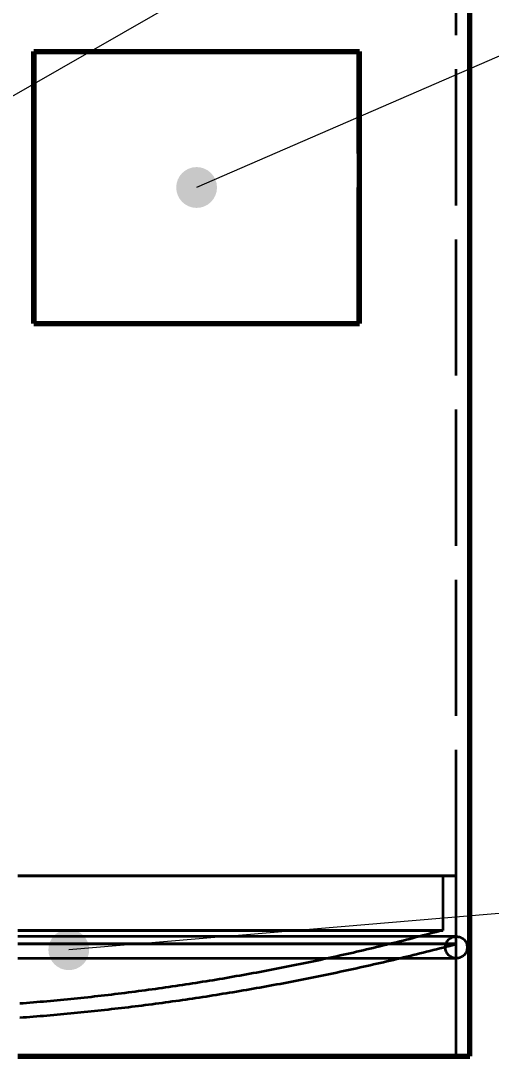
# Model space of a CAD drawing. Header units: millimetres. Extents: x 0 to 2208, y 0 to 420.
# Drawn here: x 111.18 to 125.02, y 120.98 to 151.41 of the extents above; entities that cross this region are included whole.
import ezdxf

# ---------------------------------------------------------------- set-up
doc = ezdxf.new("R2010")
doc.units = ezdxf.units.MM
doc.linetypes.add('IRAM-E-TRAZOS', pattern=[5, 4, -1])
for name, color, linetype, lineweight in [('01-VISIBLE', 7, 'CONTINUOUS', 70), ('02-OCULTA', 4, 'IRAM-E-TRAZOS', 35), ('04-COTA', 3, 'CONTINUOUS', 18), ('08-FINA', 5, 'CONTINUOUS', 18)]:
    doc.layers.add(name, color=color, linetype=linetype, lineweight=lineweight)
doc.styles.add('ISO3098', font='isocpeur.ttf')
doc.dimstyles.new('FLAMA-IRAM', dxfattribs={"dimtxt": 3.5, "dimasz": 3.5, "dimexe": 2, "dimexo": 1.5, "dimgap": 1, "dimtad": 1, "dimdec": 1, "dimtxsty": 'ISO3098', "dimblk": 'IRAM_FLECHA', "dimblk1": 'IRAM_FLECHA', "dimblk2": 'IRAM_FLECHA', "dimcen": 2.5, "dimclrd": 256, "dimclre": 256, "dimclrt": 256, "dimazin": 3, "dimtfac": 1, "dimtmove": 0, "dimatfit": 3, "dimlwd": 18, "dimlwe": 18})

# ---------------------------------------------------------------- blocks, each defined once
blk = doc.blocks.new('IRAM_FLECHA')
blk.add_solid([(0, 0), (-1, 0.125), (-1, -0.125)])

msp = doc.modelspace()

# ---------------------------------------------------------------- hatches: boundary and pattern name
at = {"layer": '08-FINA'}
h = msp.add_hatch(color=7, dxfattribs=at)
h.dxf.hatch_style = 1
edge = h.paths.add_edge_path()
edge.add_arc((116.35, 146.505), 0.6, 0, 360)
h = msp.add_hatch(color=7, dxfattribs=at)
h.dxf.hatch_style = 1
edge = h.paths.add_edge_path()
edge.add_arc((112.591, 124.109), 0.6, 0, 360)

# ---------------------------------------------------------------- linework, layer by layer
at = {"layer": '01-VISIBLE'}
for p, q in [((124.388, 120.979), (124.388, 151.705)), ((111.559, 150.505), (111.576, 150.505)), ((111.559, 142.505), (111.559, 150.505)), ((111.576, 142.505), (111.576, 150.505)), ((121.142, 142.505), (121.142, 150.505)), ((111.559, 142.505), (111.576, 142.505))]:
    msp.add_line(p, q, dxfattribs=at)
for points in [[(111.576, 150.505), (111.677, 150.505), (111.778, 150.505), (111.878, 150.505), (111.979, 150.505), (112.08, 150.505), (112.18, 150.505), (112.281, 150.505), (112.382, 150.505), (112.482, 150.505), (112.583, 150.505), (112.684, 150.505), (112.785, 150.505), (112.885, 150.505), (112.986, 150.505), (113.087, 150.505), (113.187, 150.505), (113.288, 150.505), (113.389, 150.505), (113.489, 150.505), (113.59, 150.505), (113.691, 150.505), (113.791, 150.505), (113.892, 150.505), (113.993, 150.505), (114.093, 150.505), (114.194, 150.505), (114.295, 150.505), (114.396, 150.505), (114.496, 150.505), (114.597, 150.505), (114.698, 150.505), (114.798, 150.505), (114.899, 150.505), (115, 150.505), (115.1, 150.505), (115.201, 150.505), (115.302, 150.505), (115.402, 150.505), (115.503, 150.505), (115.604, 150.505), (115.704, 150.505), (115.805, 150.505), (115.906, 150.505), (116.007, 150.505), (116.107, 150.505), (116.208, 150.505), (116.309, 150.505), (116.409, 150.505), (116.51, 150.505), (116.611, 150.505), (116.711, 150.505), (116.812, 150.505), (116.913, 150.505), (117.013, 150.505), (117.114, 150.505), (117.215, 150.505), (117.316, 150.505), (117.416, 150.505), (117.517, 150.505), (117.618, 150.505), (117.718, 150.505), (117.819, 150.505), (117.92, 150.505), (118.02, 150.505), (118.121, 150.505), (118.222, 150.505), (118.322, 150.505), (118.423, 150.505), (118.524, 150.505), (118.624, 150.505), (118.725, 150.505), (118.826, 150.505), (118.927, 150.505), (119.027, 150.505), (119.128, 150.505), (119.229, 150.505), (119.329, 150.505), (119.43, 150.505), (119.531, 150.505), (119.631, 150.505), (119.732, 150.505), (119.833, 150.505), (119.933, 150.505), (120.034, 150.505), (120.135, 150.505), (120.235, 150.505), (120.336, 150.505), (120.437, 150.505), (120.538, 150.505), (120.638, 150.505), (120.739, 150.505), (120.84, 150.505), (120.94, 150.505), (121.041, 150.505), (121.142, 150.505)], [(111.576, 142.505), (111.677, 142.505), (111.778, 142.505), (111.878, 142.505), (111.979, 142.505), (112.08, 142.505), (112.18, 142.505), (112.281, 142.505), (112.382, 142.505), (112.482, 142.505), (112.583, 142.505), (112.684, 142.505), (112.785, 142.505), (112.885, 142.505), (112.986, 142.505), (113.087, 142.505), (113.187, 142.505), (113.288, 142.505), (113.389, 142.505), (113.489, 142.505), (113.59, 142.505), (113.691, 142.505), (113.791, 142.505), (113.892, 142.505), (113.993, 142.505), (114.093, 142.505), (114.194, 142.505), (114.295, 142.505), (114.396, 142.505), (114.496, 142.505), (114.597, 142.505), (114.698, 142.505), (114.798, 142.505), (114.899, 142.505), (115, 142.505), (115.1, 142.505), (115.201, 142.505), (115.302, 142.505), (115.402, 142.505), (115.503, 142.505), (115.604, 142.505), (115.704, 142.505), (115.805, 142.505), (115.906, 142.505), (116.007, 142.505), (116.107, 142.505), (116.208, 142.505), (116.309, 142.505), (116.409, 142.505), (116.51, 142.505), (116.611, 142.505), (116.711, 142.505), (116.812, 142.505), (116.913, 142.505), (117.013, 142.505), (117.114, 142.505), (117.215, 142.505), (117.316, 142.505), (117.416, 142.505), (117.517, 142.505), (117.618, 142.505), (117.718, 142.505), (117.819, 142.505), (117.92, 142.505), (118.02, 142.505), (118.121, 142.505), (118.222, 142.505), (118.322, 142.505), (118.423, 142.505), (118.524, 142.505), (118.624, 142.505), (118.725, 142.505), (118.826, 142.505), (118.927, 142.505), (119.027, 142.505), (119.128, 142.505), (119.229, 142.505), (119.329, 142.505), (119.43, 142.505), (119.531, 142.505), (119.631, 142.505), (119.732, 142.505), (119.833, 142.505), (119.933, 142.505), (120.034, 142.505), (120.135, 142.505), (120.235, 142.505), (120.336, 142.505), (120.437, 142.505), (120.538, 142.505), (120.638, 142.505), (120.739, 142.505), (120.84, 142.505), (120.94, 142.505), (121.041, 142.505), (121.142, 142.505)], [(111.088, 120.979), (111.188, 120.979), (111.288, 120.979), (111.388, 120.979), (111.488, 120.979), (111.588, 120.979), (111.688, 120.979), (111.788, 120.979), (111.888, 120.979), (111.988, 120.979), (112.088, 120.979), (112.188, 120.979), (112.288, 120.979), (112.388, 120.979), (112.488, 120.979), (112.588, 120.979), (112.688, 120.979), (112.788, 120.979), (112.888, 120.979), (112.988, 120.979), (113.088, 120.979), (113.188, 120.979), (113.288, 120.979), (113.388, 120.979), (113.488, 120.979), (113.588, 120.979), (113.688, 120.979), (113.788, 120.979), (113.888, 120.979), (113.988, 120.979), (114.088, 120.979), (114.188, 120.979), (114.288, 120.979), (114.388, 120.979), (114.488, 120.979), (114.588, 120.979), (114.688, 120.979), (114.788, 120.979), (114.888, 120.979), (114.988, 120.979), (115.088, 120.979), (115.188, 120.979), (115.288, 120.979), (115.388, 120.979), (115.488, 120.979), (115.588, 120.979), (115.688, 120.979), (115.788, 120.979), (115.888, 120.979), (115.988, 120.979), (116.088, 120.979), (116.188, 120.979), (116.288, 120.979), (116.388, 120.979), (116.488, 120.979), (116.588, 120.979), (116.688, 120.979), (116.788, 120.979), (116.888, 120.979), (116.988, 120.979), (117.088, 120.979), (117.188, 120.979), (117.288, 120.979), (117.388, 120.979), (117.488, 120.979), (117.588, 120.979), (117.688, 120.979), (117.788, 120.979), (117.888, 120.979), (117.988, 120.979), (118.088, 120.979), (118.188, 120.979), (118.288, 120.979), (118.388, 120.979), (118.488, 120.979), (118.588, 120.979), (118.688, 120.979), (118.788, 120.979), (118.888, 120.979), (118.988, 120.979), (119.088, 120.979), (119.188, 120.979), (119.288, 120.979), (119.388, 120.979), (119.488, 120.979), (119.588, 120.979), (119.688, 120.979), (119.788, 120.979), (119.888, 120.979), (119.988, 120.979), (120.088, 120.979), (120.188, 120.979), (120.288, 120.979), (120.388, 120.979), (120.488, 120.979), (120.588, 120.979), (120.688, 120.979), (120.788, 120.979), (120.888, 120.979), (120.988, 120.979), (121.088, 120.979), (121.188, 120.979), (121.288, 120.979), (121.388, 120.979), (121.488, 120.979), (121.588, 120.979), (121.688, 120.979), (121.788, 120.979), (121.888, 120.979), (121.988, 120.979), (122.088, 120.979), (122.188, 120.979), (122.288, 120.979), (122.388, 120.979), (122.488, 120.979), (122.588, 120.979), (122.688, 120.979), (122.788, 120.979), (122.888, 120.979), (122.988, 120.979), (123.088, 120.979), (123.188, 120.979), (123.288, 120.979), (123.388, 120.979), (123.488, 120.979), (123.588, 120.979), (123.688, 120.979), (123.788, 120.979), (123.888, 120.979), (123.988, 120.979), (124.088, 120.979), (124.188, 120.979), (124.288, 120.979), (124.388, 120.979)]]:
    msp.add_lwpolyline(points, dxfattribs=at)
at = {"layer": '02-OCULTA'}
for p, q in [((123.988, 120.979), (123.988, 217.391)), ((121.093, 150.505), (121.142, 150.505)), ((121.093, 142.505), (121.093, 150.505)), ((121.093, 142.505), (121.142, 142.505)), ((123.588, 126.279), (123.588, 124.679)), ((123.988, 124.279), (123.988, 126.279))]:
    msp.add_line(p, q, dxfattribs=at)
for points in [[(111.559, 150.505), (111.659, 150.505), (111.759, 150.505), (111.86, 150.505), (111.96, 150.505), (112.06, 150.505), (112.161, 150.505), (112.261, 150.505), (112.362, 150.505), (112.462, 150.505), (112.562, 150.505), (112.663, 150.505), (112.763, 150.505), (112.863, 150.505), (112.964, 150.505), (113.064, 150.505), (113.164, 150.505), (113.265, 150.505), (113.365, 150.505), (113.465, 150.505), (113.566, 150.505), (113.666, 150.505), (113.767, 150.505), (113.867, 150.505), (113.967, 150.505), (114.068, 150.505), (114.168, 150.505), (114.268, 150.505), (114.369, 150.505), (114.469, 150.505), (114.569, 150.505), (114.67, 150.505), (114.77, 150.505), (114.87, 150.505), (114.971, 150.505), (115.071, 150.505), (115.172, 150.505), (115.272, 150.505), (115.372, 150.505), (115.473, 150.505), (115.573, 150.505), (115.673, 150.505), (115.774, 150.505), (115.874, 150.505), (115.974, 150.505), (116.075, 150.505), (116.175, 150.505), (116.275, 150.505), (116.376, 150.505), (116.476, 150.505), (116.577, 150.505), (116.677, 150.505), (116.777, 150.505), (116.878, 150.505), (116.978, 150.505), (117.078, 150.505), (117.179, 150.505), (117.279, 150.505), (117.379, 150.505), (117.48, 150.505), (117.58, 150.505), (117.68, 150.505), (117.781, 150.505), (117.881, 150.505), (117.981, 150.505), (118.082, 150.505), (118.182, 150.505), (118.283, 150.505), (118.383, 150.505), (118.483, 150.505), (118.584, 150.505), (118.684, 150.505), (118.784, 150.505), (118.885, 150.505), (118.985, 150.505), (119.085, 150.505), (119.186, 150.505), (119.286, 150.505), (119.386, 150.505), (119.487, 150.505), (119.587, 150.505), (119.688, 150.505), (119.788, 150.505), (119.888, 150.505), (119.989, 150.505), (120.089, 150.505), (120.189, 150.505), (120.29, 150.505), (120.39, 150.505), (120.49, 150.505), (120.591, 150.505), (120.691, 150.505), (120.791, 150.505), (120.892, 150.505), (120.992, 150.505), (121.093, 150.505)], [(111.559, 142.505), (111.659, 142.505), (111.759, 142.505), (111.86, 142.505), (111.96, 142.505), (112.06, 142.505), (112.161, 142.505), (112.261, 142.505), (112.362, 142.505), (112.462, 142.505), (112.562, 142.505), (112.663, 142.505), (112.763, 142.505), (112.863, 142.505), (112.964, 142.505), (113.064, 142.505), (113.164, 142.505), (113.265, 142.505), (113.365, 142.505), (113.465, 142.505), (113.566, 142.505), (113.666, 142.505), (113.767, 142.505), (113.867, 142.505), (113.967, 142.505), (114.068, 142.505), (114.168, 142.505), (114.268, 142.505), (114.369, 142.505), (114.469, 142.505), (114.569, 142.505), (114.67, 142.505), (114.77, 142.505), (114.87, 142.505), (114.971, 142.505), (115.071, 142.505), (115.172, 142.505), (115.272, 142.505), (115.372, 142.505), (115.473, 142.505), (115.573, 142.505), (115.673, 142.505), (115.774, 142.505), (115.874, 142.505), (115.974, 142.505), (116.075, 142.505), (116.175, 142.505), (116.275, 142.505), (116.376, 142.505), (116.476, 142.505), (116.577, 142.505), (116.677, 142.505), (116.777, 142.505), (116.878, 142.505), (116.978, 142.505), (117.078, 142.505), (117.179, 142.505), (117.279, 142.505), (117.379, 142.505), (117.48, 142.505), (117.58, 142.505), (117.68, 142.505), (117.781, 142.505), (117.881, 142.505), (117.981, 142.505), (118.082, 142.505), (118.182, 142.505), (118.283, 142.505), (118.383, 142.505), (118.483, 142.505), (118.584, 142.505), (118.684, 142.505), (118.784, 142.505), (118.885, 142.505), (118.985, 142.505), (119.085, 142.505), (119.186, 142.505), (119.286, 142.505), (119.386, 142.505), (119.487, 142.505), (119.587, 142.505), (119.688, 142.505), (119.788, 142.505), (119.888, 142.505), (119.989, 142.505), (120.089, 142.505), (120.189, 142.505), (120.29, 142.505), (120.39, 142.505), (120.49, 142.505), (120.591, 142.505), (120.691, 142.505), (120.791, 142.505), (120.892, 142.505), (120.992, 142.505), (121.093, 142.505)], [(123.988, 126.279), (123.888, 126.279), (123.788, 126.279), (123.688, 126.279), (123.588, 126.279), (123.488, 126.279), (123.388, 126.279), (123.288, 126.279), (123.188, 126.279), (123.088, 126.279), (122.988, 126.279), (122.888, 126.279), (122.788, 126.279), (122.688, 126.279), (122.588, 126.279), (122.488, 126.279), (122.388, 126.279), (122.288, 126.279), (122.188, 126.279), (122.088, 126.279), (121.988, 126.279), (121.888, 126.279), (121.788, 126.279), (121.688, 126.279), (121.588, 126.279), (121.488, 126.279), (121.388, 126.279), (121.288, 126.279), (121.188, 126.279), (121.088, 126.279), (120.988, 126.279), (120.888, 126.279), (120.788, 126.279), (120.688, 126.279), (120.588, 126.279), (120.488, 126.279), (120.388, 126.279), (120.288, 126.279), (120.188, 126.279), (120.088, 126.279), (119.988, 126.279), (119.888, 126.279), (119.788, 126.279), (119.688, 126.279), (119.588, 126.279), (119.488, 126.279), (119.388, 126.279), (119.288, 126.279), (119.188, 126.279), (119.088, 126.279), (118.988, 126.279), (118.888, 126.279), (118.788, 126.279), (118.688, 126.279), (118.588, 126.279), (118.488, 126.279), (118.388, 126.279), (118.288, 126.279), (118.188, 126.279), (118.088, 126.279), (117.988, 126.279), (117.888, 126.279), (117.788, 126.279), (117.688, 126.279), (117.588, 126.279), (117.488, 126.279), (117.388, 126.279), (117.288, 126.279), (117.188, 126.279), (117.088, 126.279), (116.988, 126.279), (116.888, 126.279), (116.788, 126.279), (116.688, 126.279), (116.588, 126.279), (116.488, 126.279), (116.388, 126.279), (116.288, 126.279), (116.188, 126.279), (116.088, 126.279), (115.988, 126.279), (115.888, 126.279), (115.788, 126.279), (115.688, 126.279), (115.588, 126.279), (115.488, 126.279), (115.388, 126.279), (115.288, 126.279), (115.188, 126.279), (115.088, 126.279), (114.988, 126.279), (114.888, 126.279), (114.788, 126.279), (114.688, 126.279), (114.588, 126.279), (114.488, 126.279), (114.388, 126.279), (114.288, 126.279), (114.188, 126.279), (114.088, 126.279), (113.988, 126.279), (113.888, 126.279), (113.788, 126.279), (113.688, 126.279), (113.588, 126.279), (113.488, 126.279), (113.388, 126.279), (113.288, 126.279), (113.188, 126.279), (113.088, 126.279), (112.988, 126.279), (112.888, 126.279), (112.788, 126.279), (112.688, 126.279), (112.588, 126.279), (112.488, 126.279), (112.388, 126.279), (112.288, 126.279), (112.188, 126.279), (112.088, 126.279), (111.988, 126.279), (111.888, 126.279), (111.788, 126.279), (111.688, 126.279), (111.588, 126.279), (111.488, 126.279), (111.388, 126.279), (111.288, 126.279), (111.188, 126.279), (111.088, 126.279)], [(111.088, 126.279), (111.188, 126.279), (111.288, 126.279), (111.388, 126.279), (111.488, 126.279), (111.588, 126.279), (111.688, 126.279), (111.788, 126.279), (111.888, 126.279), (111.988, 126.279), (112.088, 126.279), (112.188, 126.279), (112.288, 126.279), (112.388, 126.279), (112.488, 126.279), (112.588, 126.279), (112.688, 126.279), (112.788, 126.279), (112.888, 126.279), (112.988, 126.279), (113.088, 126.279), (113.188, 126.279), (113.288, 126.279), (113.388, 126.279), (113.488, 126.279), (113.588, 126.279), (113.688, 126.279), (113.788, 126.279), (113.888, 126.279), (113.988, 126.279), (114.088, 126.279), (114.188, 126.279), (114.288, 126.279), (114.388, 126.279), (114.488, 126.279), (114.588, 126.279), (114.688, 126.279), (114.788, 126.279), (114.888, 126.279), (114.988, 126.279), (115.088, 126.279), (115.188, 126.279), (115.288, 126.279), (115.388, 126.279), (115.488, 126.279), (115.588, 126.279), (115.688, 126.279), (115.788, 126.279), (115.888, 126.279), (115.988, 126.279), (116.088, 126.279), (116.188, 126.279), (116.288, 126.279), (116.388, 126.279), (116.488, 126.279), (116.588, 126.279), (116.688, 126.279), (116.788, 126.279), (116.888, 126.279), (116.988, 126.279), (117.088, 126.279), (117.188, 126.279), (117.288, 126.279), (117.388, 126.279), (117.488, 126.279), (117.588, 126.279), (117.688, 126.279), (117.788, 126.279), (117.888, 126.279), (117.988, 126.279), (118.088, 126.279), (118.188, 126.279), (118.288, 126.279), (118.388, 126.279), (118.488, 126.279), (118.588, 126.279), (118.688, 126.279), (118.788, 126.279), (118.888, 126.279), (118.988, 126.279), (119.088, 126.279), (119.188, 126.279), (119.288, 126.279), (119.388, 126.279), (119.488, 126.279), (119.588, 126.279), (119.688, 126.279), (119.788, 126.279), (119.888, 126.279), (119.988, 126.279), (120.088, 126.279), (120.188, 126.279), (120.288, 126.279), (120.388, 126.279), (120.488, 126.279), (120.588, 126.279), (120.688, 126.279), (120.788, 126.279), (120.888, 126.279), (120.988, 126.279), (121.088, 126.279), (121.188, 126.279), (121.288, 126.279), (121.388, 126.279), (121.488, 126.279), (121.588, 126.279), (121.688, 126.279), (121.788, 126.279), (121.888, 126.279), (121.988, 126.279), (122.088, 126.279), (122.188, 126.279), (122.288, 126.279), (122.388, 126.279), (122.488, 126.279), (122.588, 126.279), (122.688, 126.279), (122.788, 126.279), (122.888, 126.279), (122.988, 126.279), (123.088, 126.279), (123.188, 126.279), (123.288, 126.279), (123.388, 126.279), (123.488, 126.279), (123.588, 126.279), (123.688, 126.279), (123.788, 126.279), (123.888, 126.279), (123.988, 126.279)], [(123.588, 126.279), (123.488, 126.279), (123.388, 126.279), (123.288, 126.279), (123.188, 126.279), (123.088, 126.279), (122.988, 126.279), (122.888, 126.279), (122.788, 126.279), (122.688, 126.279), (122.588, 126.279), (122.488, 126.279), (122.388, 126.279), (122.288, 126.279), (122.188, 126.279), (122.088, 126.279), (121.988, 126.279), (121.888, 126.279), (121.788, 126.279), (121.688, 126.279), (121.588, 126.279), (121.488, 126.279), (121.388, 126.279), (121.288, 126.279), (121.188, 126.279), (121.088, 126.279), (120.988, 126.279), (120.888, 126.279), (120.788, 126.279), (120.688, 126.279), (120.588, 126.279), (120.488, 126.279), (120.388, 126.279), (120.288, 126.279), (120.188, 126.279), (120.088, 126.279), (119.988, 126.279), (119.888, 126.279), (119.788, 126.279), (119.688, 126.279), (119.588, 126.279), (119.488, 126.279), (119.388, 126.279), (119.288, 126.279), (119.188, 126.279), (119.088, 126.279), (118.988, 126.279), (118.888, 126.279), (118.788, 126.279), (118.688, 126.279), (118.588, 126.279), (118.488, 126.279), (118.388, 126.279), (118.288, 126.279), (118.188, 126.279), (118.088, 126.279), (117.988, 126.279), (117.888, 126.279), (117.788, 126.279), (117.688, 126.279), (117.588, 126.279), (117.488, 126.279), (117.388, 126.279), (117.288, 126.279), (117.188, 126.279), (117.088, 126.279), (116.988, 126.279), (116.888, 126.279), (116.788, 126.279), (116.688, 126.279), (116.588, 126.279), (116.488, 126.279), (116.388, 126.279), (116.288, 126.279), (116.188, 126.279), (116.088, 126.279), (115.988, 126.279), (115.888, 126.279), (115.788, 126.279), (115.688, 126.279), (115.588, 126.279), (115.488, 126.279), (115.388, 126.279), (115.288, 126.279), (115.188, 126.279), (115.088, 126.279), (114.988, 126.279), (114.888, 126.279), (114.788, 126.279), (114.688, 126.279), (114.588, 126.279), (114.488, 126.279), (114.388, 126.279), (114.288, 126.279), (114.188, 126.279), (114.088, 126.279), (113.988, 126.279), (113.888, 126.279), (113.788, 126.279), (113.688, 126.279), (113.588, 126.279), (113.488, 126.279), (113.388, 126.279), (113.288, 126.279), (113.188, 126.279), (113.088, 126.279), (112.988, 126.279), (112.888, 126.279), (112.788, 126.279), (112.688, 126.279), (112.588, 126.279), (112.488, 126.279), (112.388, 126.279), (112.288, 126.279), (112.188, 126.279), (112.088, 126.279), (111.988, 126.279), (111.888, 126.279), (111.788, 126.279), (111.688, 126.279), (111.588, 126.279), (111.488, 126.279), (111.388, 126.279), (111.288, 126.279), (111.188, 126.279), (111.088, 126.279)], [(111.088, 126.279), (111.188, 126.279), (111.288, 126.279), (111.388, 126.279), (111.488, 126.279), (111.588, 126.279), (111.688, 126.279), (111.788, 126.279), (111.888, 126.279), (111.988, 126.279), (112.088, 126.279), (112.188, 126.279), (112.288, 126.279), (112.388, 126.279), (112.488, 126.279), (112.588, 126.279), (112.688, 126.279), (112.788, 126.279), (112.888, 126.279), (112.988, 126.279), (113.088, 126.279), (113.188, 126.279), (113.288, 126.279), (113.388, 126.279), (113.488, 126.279), (113.588, 126.279), (113.688, 126.279), (113.788, 126.279), (113.888, 126.279), (113.988, 126.279), (114.088, 126.279), (114.188, 126.279), (114.288, 126.279), (114.388, 126.279), (114.488, 126.279), (114.588, 126.279), (114.688, 126.279), (114.788, 126.279), (114.888, 126.279), (114.988, 126.279), (115.088, 126.279), (115.188, 126.279), (115.288, 126.279), (115.388, 126.279), (115.488, 126.279), (115.588, 126.279), (115.688, 126.279), (115.788, 126.279), (115.888, 126.279), (115.988, 126.279), (116.088, 126.279), (116.188, 126.279), (116.288, 126.279), (116.388, 126.279), (116.488, 126.279), (116.588, 126.279), (116.688, 126.279), (116.788, 126.279), (116.888, 126.279), (116.988, 126.279), (117.088, 126.279), (117.188, 126.279), (117.288, 126.279), (117.388, 126.279), (117.488, 126.279), (117.588, 126.279), (117.688, 126.279), (117.788, 126.279), (117.888, 126.279), (117.988, 126.279), (118.088, 126.279), (118.188, 126.279), (118.288, 126.279), (118.388, 126.279), (118.488, 126.279), (118.588, 126.279), (118.688, 126.279), (118.788, 126.279), (118.888, 126.279), (118.988, 126.279), (119.088, 126.279), (119.188, 126.279), (119.288, 126.279), (119.388, 126.279), (119.488, 126.279), (119.588, 126.279), (119.688, 126.279), (119.788, 126.279), (119.888, 126.279), (119.988, 126.279), (120.088, 126.279), (120.188, 126.279), (120.288, 126.279), (120.388, 126.279), (120.488, 126.279), (120.588, 126.279), (120.688, 126.279), (120.788, 126.279), (120.888, 126.279), (120.988, 126.279), (121.088, 126.279), (121.188, 126.279), (121.288, 126.279), (121.388, 126.279), (121.488, 126.279), (121.588, 126.279), (121.688, 126.279), (121.788, 126.279), (121.888, 126.279), (121.988, 126.279), (122.088, 126.279), (122.188, 126.279), (122.288, 126.279), (122.388, 126.279), (122.488, 126.279), (122.588, 126.279), (122.688, 126.279), (122.788, 126.279), (122.888, 126.279), (122.988, 126.279), (123.088, 126.279), (123.188, 126.279), (123.288, 126.279), (123.388, 126.279), (123.488, 126.279), (123.588, 126.279)], [(123.588, 124.679), (123.488, 124.679), (123.388, 124.679), (123.288, 124.679), (123.188, 124.679), (123.088, 124.679), (122.988, 124.679), (122.888, 124.679), (122.788, 124.679), (122.688, 124.679), (122.588, 124.679), (122.488, 124.679), (122.388, 124.679), (122.288, 124.679), (122.188, 124.679), (122.088, 124.679), (121.988, 124.679), (121.888, 124.679), (121.788, 124.679), (121.688, 124.679), (121.588, 124.679), (121.488, 124.679), (121.388, 124.679), (121.288, 124.679), (121.188, 124.679), (121.088, 124.679), (120.988, 124.679), (120.888, 124.679), (120.788, 124.679), (120.688, 124.679), (120.588, 124.679), (120.488, 124.679), (120.388, 124.679), (120.288, 124.679), (120.188, 124.679), (120.088, 124.679), (119.988, 124.679), (119.888, 124.679), (119.788, 124.679), (119.688, 124.679), (119.588, 124.679), (119.488, 124.679), (119.388, 124.679), (119.288, 124.679), (119.188, 124.679), (119.088, 124.679), (118.988, 124.679), (118.888, 124.679), (118.788, 124.679), (118.688, 124.679), (118.588, 124.679), (118.488, 124.679), (118.388, 124.679), (118.288, 124.679), (118.188, 124.679), (118.088, 124.679), (117.988, 124.679), (117.888, 124.679), (117.788, 124.679), (117.688, 124.679), (117.588, 124.679), (117.488, 124.679), (117.388, 124.679), (117.288, 124.679), (117.188, 124.679), (117.088, 124.679), (116.988, 124.679), (116.888, 124.679), (116.788, 124.679), (116.688, 124.679), (116.588, 124.679), (116.488, 124.679), (116.388, 124.679), (116.288, 124.679), (116.188, 124.679), (116.088, 124.679), (115.988, 124.679), (115.888, 124.679), (115.788, 124.679), (115.688, 124.679), (115.588, 124.679), (115.488, 124.679), (115.388, 124.679), (115.288, 124.679), (115.188, 124.679), (115.088, 124.679), (114.988, 124.679), (114.888, 124.679), (114.788, 124.679), (114.688, 124.679), (114.588, 124.679), (114.488, 124.679), (114.388, 124.679), (114.288, 124.679), (114.188, 124.679), (114.088, 124.679), (113.988, 124.679), (113.888, 124.679), (113.788, 124.679), (113.688, 124.679), (113.588, 124.679), (113.488, 124.679), (113.388, 124.679), (113.288, 124.679), (113.188, 124.679), (113.088, 124.679), (112.988, 124.679), (112.888, 124.679), (112.788, 124.679), (112.688, 124.679), (112.588, 124.679), (112.488, 124.679), (112.388, 124.679), (112.288, 124.679), (112.188, 124.679), (112.088, 124.679), (111.988, 124.679), (111.888, 124.679), (111.788, 124.679), (111.688, 124.679), (111.588, 124.679), (111.488, 124.679), (111.388, 124.679), (111.288, 124.679), (111.188, 124.679), (111.088, 124.679)], [(111.088, 124.679), (111.188, 124.679), (111.288, 124.679), (111.388, 124.679), (111.488, 124.679), (111.588, 124.679), (111.688, 124.679), (111.788, 124.679), (111.888, 124.679), (111.988, 124.679), (112.088, 124.679), (112.188, 124.679), (112.288, 124.679), (112.388, 124.679), (112.488, 124.679), (112.588, 124.679), (112.688, 124.679), (112.788, 124.679), (112.888, 124.679), (112.988, 124.679), (113.088, 124.679), (113.188, 124.679), (113.288, 124.679), (113.388, 124.679), (113.488, 124.679), (113.588, 124.679), (113.688, 124.679), (113.788, 124.679), (113.888, 124.679), (113.988, 124.679), (114.088, 124.679), (114.188, 124.679), (114.288, 124.679), (114.388, 124.679), (114.488, 124.679), (114.588, 124.679), (114.688, 124.679), (114.788, 124.679), (114.888, 124.679), (114.988, 124.679), (115.088, 124.679), (115.188, 124.679), (115.288, 124.679), (115.388, 124.679), (115.488, 124.679), (115.588, 124.679), (115.688, 124.679), (115.788, 124.679), (115.888, 124.679), (115.988, 124.679), (116.088, 124.679), (116.188, 124.679), (116.288, 124.679), (116.388, 124.679), (116.488, 124.679), (116.588, 124.679), (116.688, 124.679), (116.788, 124.679), (116.888, 124.679), (116.988, 124.679), (117.088, 124.679), (117.188, 124.679), (117.288, 124.679), (117.388, 124.679), (117.488, 124.679), (117.588, 124.679), (117.688, 124.679), (117.788, 124.679), (117.888, 124.679), (117.988, 124.679), (118.088, 124.679), (118.188, 124.679), (118.288, 124.679), (118.388, 124.679), (118.488, 124.679), (118.588, 124.679), (118.688, 124.679), (118.788, 124.679), (118.888, 124.679), (118.988, 124.679), (119.088, 124.679), (119.188, 124.679), (119.288, 124.679), (119.388, 124.679), (119.488, 124.679), (119.588, 124.679), (119.688, 124.679), (119.788, 124.679), (119.888, 124.679), (119.988, 124.679), (120.088, 124.679), (120.188, 124.679), (120.288, 124.679), (120.388, 124.679), (120.488, 124.679), (120.588, 124.679), (120.688, 124.679), (120.788, 124.679), (120.888, 124.679), (120.988, 124.679), (121.088, 124.679), (121.188, 124.679), (121.288, 124.679), (121.388, 124.679), (121.488, 124.679), (121.588, 124.679), (121.688, 124.679), (121.788, 124.679), (121.888, 124.679), (121.988, 124.679), (122.088, 124.679), (122.188, 124.679), (122.288, 124.679), (122.388, 124.679), (122.488, 124.679), (122.588, 124.679), (122.688, 124.679), (122.788, 124.679), (122.888, 124.679), (122.988, 124.679), (123.088, 124.679), (123.188, 124.679), (123.288, 124.679), (123.388, 124.679), (123.488, 124.679), (123.588, 124.679)], [(123.988, 124.499), (123.888, 124.499), (123.788, 124.499), (123.688, 124.499), (123.588, 124.499), (123.488, 124.499), (123.388, 124.499), (123.288, 124.499), (123.188, 124.499), (123.088, 124.499), (122.988, 124.499), (122.888, 124.499), (122.788, 124.499), (122.688, 124.499), (122.588, 124.499), (122.488, 124.499), (122.388, 124.499), (122.288, 124.499), (122.188, 124.499), (122.088, 124.499), (121.988, 124.499), (121.888, 124.499), (121.788, 124.499), (121.688, 124.499), (121.588, 124.499), (121.488, 124.499), (121.388, 124.499), (121.288, 124.499), (121.188, 124.499), (121.088, 124.499), (120.988, 124.499), (120.888, 124.499), (120.788, 124.499), (120.688, 124.499), (120.588, 124.499), (120.488, 124.499), (120.388, 124.499), (120.288, 124.499), (120.188, 124.499), (120.088, 124.499), (119.988, 124.499), (119.888, 124.499), (119.788, 124.499), (119.688, 124.499), (119.588, 124.499), (119.488, 124.499), (119.388, 124.499), (119.288, 124.499), (119.188, 124.499), (119.088, 124.499), (118.988, 124.499), (118.888, 124.499), (118.788, 124.499), (118.688, 124.499), (118.588, 124.499), (118.488, 124.499), (118.388, 124.499), (118.288, 124.499), (118.188, 124.499), (118.088, 124.499), (117.988, 124.499), (117.888, 124.499), (117.788, 124.499), (117.688, 124.499), (117.588, 124.499), (117.488, 124.499), (117.388, 124.499), (117.288, 124.499), (117.188, 124.499), (117.088, 124.499), (116.988, 124.499), (116.888, 124.499), (116.788, 124.499), (116.688, 124.499), (116.588, 124.499), (116.488, 124.499), (116.388, 124.499), (116.288, 124.499), (116.188, 124.499), (116.088, 124.499), (115.988, 124.499), (115.888, 124.499), (115.788, 124.499), (115.688, 124.499), (115.588, 124.499), (115.488, 124.499), (115.388, 124.499), (115.288, 124.499), (115.188, 124.499), (115.088, 124.499), (114.988, 124.499), (114.888, 124.499), (114.788, 124.499), (114.688, 124.499), (114.588, 124.499), (114.488, 124.499), (114.388, 124.499), (114.288, 124.499), (114.188, 124.499), (114.088, 124.499), (113.988, 124.499), (113.888, 124.499), (113.788, 124.499), (113.688, 124.499), (113.588, 124.499), (113.488, 124.499), (113.388, 124.499), (113.288, 124.499), (113.188, 124.499), (113.088, 124.499), (112.988, 124.499), (112.888, 124.499), (112.788, 124.499), (112.688, 124.499), (112.588, 124.499), (112.488, 124.499), (112.388, 124.499), (112.288, 124.499), (112.188, 124.499), (112.088, 124.499), (111.988, 124.499), (111.888, 124.499), (111.788, 124.499), (111.688, 124.499), (111.588, 124.499), (111.488, 124.499), (111.388, 124.499), (111.288, 124.499), (111.188, 124.499), (111.088, 124.499)], [(123.988, 124.499), (123.888, 124.499), (123.788, 124.499), (123.688, 124.499), (123.588, 124.499), (123.488, 124.499), (123.388, 124.499), (123.288, 124.499), (123.188, 124.499), (123.088, 124.499), (122.988, 124.499), (122.888, 124.499), (122.788, 124.499), (122.688, 124.499), (122.588, 124.499), (122.488, 124.499), (122.388, 124.499), (122.288, 124.499), (122.188, 124.499), (122.088, 124.499), (121.988, 124.499), (121.888, 124.499), (121.788, 124.499), (121.688, 124.499), (121.588, 124.499), (121.488, 124.499), (121.388, 124.499), (121.288, 124.499), (121.188, 124.499), (121.088, 124.499), (120.988, 124.499), (120.888, 124.499), (120.788, 124.499), (120.688, 124.499), (120.588, 124.499), (120.488, 124.499), (120.388, 124.499), (120.288, 124.499), (120.188, 124.499), (120.088, 124.499), (119.988, 124.499), (119.888, 124.499), (119.788, 124.499), (119.688, 124.499), (119.588, 124.499), (119.488, 124.499), (119.388, 124.499), (119.288, 124.499), (119.188, 124.499), (119.088, 124.499), (118.988, 124.499), (118.888, 124.499), (118.788, 124.499), (118.688, 124.499), (118.588, 124.499), (118.488, 124.499), (118.388, 124.499), (118.288, 124.499), (118.188, 124.499), (118.088, 124.499), (117.988, 124.499), (117.888, 124.499), (117.788, 124.499), (117.688, 124.499), (117.588, 124.499), (117.488, 124.499), (117.388, 124.499), (117.288, 124.499), (117.188, 124.499), (117.088, 124.499), (116.988, 124.499), (116.888, 124.499), (116.788, 124.499), (116.688, 124.499), (116.588, 124.499), (116.488, 124.499), (116.388, 124.499), (116.288, 124.499), (116.188, 124.499), (116.088, 124.499), (115.988, 124.499), (115.888, 124.499), (115.788, 124.499), (115.688, 124.499), (115.588, 124.499), (115.488, 124.499), (115.388, 124.499), (115.288, 124.499), (115.188, 124.499), (115.088, 124.499), (114.988, 124.499), (114.888, 124.499), (114.788, 124.499), (114.688, 124.499), (114.588, 124.499), (114.488, 124.499), (114.388, 124.499), (114.288, 124.499), (114.188, 124.499), (114.088, 124.499), (113.988, 124.499), (113.888, 124.499), (113.788, 124.499), (113.688, 124.499), (113.588, 124.499), (113.488, 124.499), (113.388, 124.499), (113.288, 124.499), (113.188, 124.499), (113.088, 124.499), (112.988, 124.499), (112.888, 124.499), (112.788, 124.499), (112.688, 124.499), (112.588, 124.499), (112.488, 124.499), (112.388, 124.499), (112.288, 124.499), (112.188, 124.499), (112.088, 124.499), (111.988, 124.499), (111.888, 124.499), (111.788, 124.499), (111.688, 124.499), (111.588, 124.499), (111.488, 124.499), (111.388, 124.499), (111.288, 124.499), (111.188, 124.499), (111.088, 124.499)], [(123.588, 124.679), (123.491, 124.652), (123.394, 124.627), (123.297, 124.601), (123.2, 124.575), (123.103, 124.55), (123.006, 124.524), (122.909, 124.499), (122.812, 124.474), (122.715, 124.449), (122.617, 124.424), (122.52, 124.399), (122.423, 124.375), (122.326, 124.35), (122.228, 124.326), (122.131, 124.302), (122.033, 124.278), (121.936, 124.254), (121.839, 124.23), (121.741, 124.207), (121.643, 124.183), (121.546, 124.16), (121.448, 124.137), (121.351, 124.114), (121.253, 124.091), (121.155, 124.068), (121.057, 124.046), (120.96, 124.023), (120.862, 124.001), (120.764, 123.979), (120.666, 123.957), (120.568, 123.935), (120.47, 123.913), (120.372, 123.891), (120.274, 123.87), (120.176, 123.849), (120.078, 123.828), (119.98, 123.807), (119.882, 123.786), (119.784, 123.765), (119.686, 123.744), (119.587, 123.724), (119.489, 123.703), (119.391, 123.683), (119.292, 123.663), (119.194, 123.643), (119.096, 123.624), (118.997, 123.604), (118.899, 123.585), (118.8, 123.565), (118.702, 123.546), (118.603, 123.527), (118.505, 123.508), (118.406, 123.49), (118.308, 123.471), (118.209, 123.453), (118.11, 123.434), (118.012, 123.416), (117.913, 123.398), (117.814, 123.38), (117.716, 123.363), (117.617, 123.345), (117.518, 123.328), (117.419, 123.31), (117.32, 123.293), (117.221, 123.276), (117.122, 123.259), (117.024, 123.243), (116.925, 123.226), (116.826, 123.21), (116.727, 123.194), (116.628, 123.178), (116.528, 123.162), (116.429, 123.146), (116.33, 123.13), (116.231, 123.115), (116.132, 123.099), (116.033, 123.084), (115.934, 123.069), (115.834, 123.054), (115.735, 123.04), (115.636, 123.025), (115.537, 123.011), (115.437, 122.996), (115.338, 122.982), (115.239, 122.968), (115.139, 122.954), (115.04, 122.941), (114.94, 122.927), (114.841, 122.914), (114.742, 122.901), (114.642, 122.888), (114.543, 122.875), (114.443, 122.862), (114.344, 122.849), (114.244, 122.837), (114.144, 122.824), (114.045, 122.812), (113.945, 122.8), (113.846, 122.788), (113.746, 122.777), (113.646, 122.765), (113.547, 122.754), (113.447, 122.742), (113.347, 122.731), (113.247, 122.72), (113.148, 122.71), (113.048, 122.699), (112.948, 122.689), (112.848, 122.678), (112.749, 122.668), (112.649, 122.658), (112.549, 122.648), (112.449, 122.638), (112.349, 122.629), (112.249, 122.619), (112.149, 122.61), (112.049, 122.601), (111.949, 122.592), (111.85, 122.583), (111.75, 122.575), (111.65, 122.566), (111.55, 122.558), (111.45, 122.55), (111.35, 122.542), (111.25, 122.534), (111.15, 122.526)], [(123.988, 124.279), (123.888, 124.279), (123.788, 124.279), (123.688, 124.279), (123.588, 124.279), (123.488, 124.279), (123.388, 124.279), (123.288, 124.279), (123.188, 124.279), (123.088, 124.279), (122.988, 124.279), (122.888, 124.279), (122.788, 124.279), (122.688, 124.279), (122.588, 124.279), (122.488, 124.279), (122.388, 124.279), (122.288, 124.279), (122.188, 124.279), (122.088, 124.279), (121.988, 124.279), (121.888, 124.279), (121.788, 124.279), (121.688, 124.279), (121.588, 124.279), (121.488, 124.279), (121.388, 124.279), (121.288, 124.279), (121.188, 124.279), (121.088, 124.279), (120.988, 124.279), (120.888, 124.279), (120.788, 124.279), (120.688, 124.279), (120.588, 124.279), (120.488, 124.279), (120.388, 124.279), (120.288, 124.279), (120.188, 124.279), (120.088, 124.279), (119.988, 124.279), (119.888, 124.279), (119.788, 124.279), (119.688, 124.279), (119.588, 124.279), (119.488, 124.279), (119.388, 124.279), (119.288, 124.279), (119.188, 124.279), (119.088, 124.279), (118.988, 124.279), (118.888, 124.279), (118.788, 124.279), (118.688, 124.279), (118.588, 124.279), (118.488, 124.279), (118.388, 124.279), (118.288, 124.279), (118.188, 124.279), (118.088, 124.279), (117.988, 124.279), (117.888, 124.279), (117.788, 124.279), (117.688, 124.279), (117.588, 124.279), (117.488, 124.279), (117.388, 124.279), (117.288, 124.279), (117.188, 124.279), (117.088, 124.279), (116.988, 124.279), (116.888, 124.279), (116.788, 124.279), (116.688, 124.279), (116.588, 124.279), (116.488, 124.279), (116.388, 124.279), (116.288, 124.279), (116.188, 124.279), (116.088, 124.279), (115.988, 124.279), (115.888, 124.279), (115.788, 124.279), (115.688, 124.279), (115.588, 124.279), (115.488, 124.279), (115.388, 124.279), (115.288, 124.279), (115.188, 124.279), (115.088, 124.279), (114.988, 124.279), (114.888, 124.279), (114.788, 124.279), (114.688, 124.279), (114.588, 124.279), (114.488, 124.279), (114.388, 124.279), (114.288, 124.279), (114.188, 124.279), (114.088, 124.279), (113.988, 124.279), (113.888, 124.279), (113.788, 124.279), (113.688, 124.279), (113.588, 124.279), (113.488, 124.279), (113.388, 124.279), (113.288, 124.279), (113.188, 124.279), (113.088, 124.279), (112.988, 124.279), (112.888, 124.279), (112.788, 124.279), (112.688, 124.279), (112.588, 124.279), (112.488, 124.279), (112.388, 124.279), (112.288, 124.279), (112.188, 124.279), (112.088, 124.279), (111.988, 124.279), (111.888, 124.279), (111.788, 124.279), (111.688, 124.279), (111.588, 124.279), (111.488, 124.279), (111.388, 124.279), (111.288, 124.279), (111.188, 124.279), (111.088, 124.279)], [(111.088, 124.279), (111.188, 124.279), (111.288, 124.279), (111.388, 124.279), (111.488, 124.279), (111.588, 124.279), (111.688, 124.279), (111.788, 124.279), (111.888, 124.279), (111.988, 124.279), (112.088, 124.279), (112.188, 124.279), (112.288, 124.279), (112.388, 124.279), (112.488, 124.279), (112.588, 124.279), (112.688, 124.279), (112.788, 124.279), (112.888, 124.279), (112.988, 124.279), (113.088, 124.279), (113.188, 124.279), (113.288, 124.279), (113.388, 124.279), (113.488, 124.279), (113.588, 124.279), (113.688, 124.279), (113.788, 124.279), (113.888, 124.279), (113.988, 124.279), (114.088, 124.279), (114.188, 124.279), (114.288, 124.279), (114.388, 124.279), (114.488, 124.279), (114.588, 124.279), (114.688, 124.279), (114.788, 124.279), (114.888, 124.279), (114.988, 124.279), (115.088, 124.279), (115.188, 124.279), (115.288, 124.279), (115.388, 124.279), (115.488, 124.279), (115.588, 124.279), (115.688, 124.279), (115.788, 124.279), (115.888, 124.279), (115.988, 124.279), (116.088, 124.279), (116.188, 124.279), (116.288, 124.279), (116.388, 124.279), (116.488, 124.279), (116.588, 124.279), (116.688, 124.279), (116.788, 124.279), (116.888, 124.279), (116.988, 124.279), (117.088, 124.279), (117.188, 124.279), (117.288, 124.279), (117.388, 124.279), (117.488, 124.279), (117.588, 124.279), (117.688, 124.279), (117.788, 124.279), (117.888, 124.279), (117.988, 124.279), (118.088, 124.279), (118.188, 124.279), (118.288, 124.279), (118.388, 124.279), (118.488, 124.279), (118.588, 124.279), (118.688, 124.279), (118.788, 124.279), (118.888, 124.279), (118.988, 124.279), (119.088, 124.279), (119.188, 124.279), (119.288, 124.279), (119.388, 124.279), (119.488, 124.279), (119.588, 124.279), (119.688, 124.279), (119.788, 124.279), (119.888, 124.279), (119.988, 124.279), (120.088, 124.279), (120.188, 124.279), (120.288, 124.279), (120.388, 124.279), (120.488, 124.279), (120.588, 124.279), (120.688, 124.279), (120.788, 124.279), (120.888, 124.279), (120.988, 124.279), (121.088, 124.279), (121.188, 124.279), (121.288, 124.279), (121.388, 124.279), (121.488, 124.279), (121.588, 124.279), (121.688, 124.279), (121.788, 124.279), (121.888, 124.279), (121.988, 124.279), (122.088, 124.279), (122.188, 124.279), (122.288, 124.279), (122.388, 124.279), (122.488, 124.279), (122.588, 124.279), (122.688, 124.279), (122.788, 124.279), (122.888, 124.279), (122.988, 124.279), (123.088, 124.279), (123.188, 124.279), (123.288, 124.279), (123.388, 124.279), (123.488, 124.279), (123.588, 124.279), (123.688, 124.279), (123.788, 124.279), (123.888, 124.279), (123.988, 124.279)], [(111.148, 122.118), (111.248, 122.125), (111.348, 122.132), (111.448, 122.14), (111.548, 122.148), (111.648, 122.156), (111.748, 122.164), (111.848, 122.172), (111.948, 122.181), (112.048, 122.189), (112.148, 122.198), (112.248, 122.207), (112.348, 122.216), (112.448, 122.225), (112.548, 122.234), (112.647, 122.244), (112.747, 122.253), (112.847, 122.263), (112.947, 122.273), (113.047, 122.283), (113.147, 122.293), (113.246, 122.303), (113.346, 122.314), (113.446, 122.324), (113.546, 122.335), (113.645, 122.346), (113.745, 122.357), (113.845, 122.368), (113.944, 122.38), (114.044, 122.391), (114.144, 122.403), (114.243, 122.414), (114.343, 122.426), (114.442, 122.438), (114.542, 122.451), (114.641, 122.463), (114.741, 122.475), (114.84, 122.488), (114.94, 122.501), (115.039, 122.514), (115.139, 122.527), (115.238, 122.54), (115.338, 122.554), (115.437, 122.567), (115.536, 122.581), (115.636, 122.594), (115.735, 122.608), (115.834, 122.622), (115.934, 122.637), (116.033, 122.651), (116.132, 122.666), (116.231, 122.68), (116.331, 122.695), (116.43, 122.71), (116.529, 122.725), (116.628, 122.74), (116.727, 122.756), (116.826, 122.771), (116.925, 122.787), (117.024, 122.803), (117.123, 122.819), (117.222, 122.835), (117.321, 122.851), (117.42, 122.867), (117.519, 122.884), (117.618, 122.9), (117.717, 122.917), (117.816, 122.934), (117.915, 122.951), (118.014, 122.968), (118.112, 122.986), (118.211, 123.003), (118.31, 123.021), (118.409, 123.039), (118.507, 123.057), (118.606, 123.075), (118.705, 123.093), (118.803, 123.111), (118.902, 123.13), (119, 123.148), (119.099, 123.167), (119.197, 123.186), (119.296, 123.205), (119.394, 123.224), (119.493, 123.243), (119.591, 123.263), (119.689, 123.282), (119.788, 123.302), (119.886, 123.322), (119.984, 123.342), (120.083, 123.362), (120.181, 123.382), (120.279, 123.403), (120.377, 123.423), (120.475, 123.444), (120.573, 123.465), (120.672, 123.486), (120.77, 123.507), (120.868, 123.528), (120.966, 123.549), (121.064, 123.571), (121.162, 123.593), (121.259, 123.614), (121.357, 123.636), (121.455, 123.658), (121.553, 123.681), (121.651, 123.703), (121.749, 123.725), (121.846, 123.748), (121.944, 123.771), (122.042, 123.793), (122.139, 123.816), (122.237, 123.84), (122.334, 123.863), (122.432, 123.886), (122.529, 123.91), (122.627, 123.933), (122.724, 123.957), (122.822, 123.981), (122.919, 124.005), (123.016, 124.029), (123.114, 124.054), (123.211, 124.078), (123.308, 124.103), (123.405, 124.127), (123.503, 124.152), (123.6, 124.177), (123.697, 124.202), (123.794, 124.228), (123.891, 124.253), (123.988, 124.279)], [(111.088, 123.859), (111.188, 123.859), (111.288, 123.859), (111.388, 123.859), (111.488, 123.859), (111.588, 123.859), (111.688, 123.859), (111.788, 123.859), (111.888, 123.859), (111.988, 123.859), (112.088, 123.859), (112.188, 123.859), (112.288, 123.859), (112.388, 123.859), (112.488, 123.859), (112.588, 123.859), (112.688, 123.859), (112.788, 123.859), (112.888, 123.859), (112.988, 123.859), (113.088, 123.859), (113.188, 123.859), (113.288, 123.859), (113.388, 123.859), (113.488, 123.859), (113.588, 123.859), (113.688, 123.859), (113.788, 123.859), (113.888, 123.859), (113.988, 123.859), (114.088, 123.859), (114.188, 123.859), (114.288, 123.859), (114.388, 123.859), (114.488, 123.859), (114.588, 123.859), (114.688, 123.859), (114.788, 123.859), (114.888, 123.859), (114.988, 123.859), (115.088, 123.859), (115.188, 123.859), (115.288, 123.859), (115.388, 123.859), (115.488, 123.859), (115.588, 123.859), (115.688, 123.859), (115.788, 123.859), (115.888, 123.859), (115.988, 123.859), (116.088, 123.859), (116.188, 123.859), (116.288, 123.859), (116.388, 123.859), (116.488, 123.859), (116.588, 123.859), (116.688, 123.859), (116.788, 123.859), (116.888, 123.859), (116.988, 123.859), (117.088, 123.859), (117.188, 123.859), (117.288, 123.859), (117.388, 123.859), (117.488, 123.859), (117.588, 123.859), (117.688, 123.859), (117.788, 123.859), (117.888, 123.859), (117.988, 123.859), (118.088, 123.859), (118.188, 123.859), (118.288, 123.859), (118.388, 123.859), (118.488, 123.859), (118.588, 123.859), (118.688, 123.859), (118.788, 123.859), (118.888, 123.859), (118.988, 123.859), (119.088, 123.859), (119.188, 123.859), (119.288, 123.859), (119.388, 123.859), (119.488, 123.859), (119.588, 123.859), (119.688, 123.859), (119.788, 123.859), (119.888, 123.859), (119.988, 123.859), (120.088, 123.859), (120.188, 123.859), (120.288, 123.859), (120.388, 123.859), (120.488, 123.859), (120.588, 123.859), (120.688, 123.859), (120.788, 123.859), (120.888, 123.859), (120.988, 123.859), (121.088, 123.859), (121.188, 123.859), (121.288, 123.859), (121.388, 123.859), (121.488, 123.859), (121.588, 123.859), (121.688, 123.859), (121.788, 123.859), (121.888, 123.859), (121.988, 123.859), (122.088, 123.859), (122.188, 123.859), (122.288, 123.859), (122.388, 123.859), (122.488, 123.859), (122.588, 123.859), (122.688, 123.859), (122.788, 123.859), (122.888, 123.859), (122.988, 123.859), (123.088, 123.859), (123.188, 123.859), (123.288, 123.859), (123.388, 123.859), (123.488, 123.859), (123.588, 123.859), (123.688, 123.859), (123.788, 123.859), (123.888, 123.859), (123.988, 123.859)], [(111.088, 123.859), (111.188, 123.859), (111.288, 123.859), (111.388, 123.859), (111.488, 123.859), (111.588, 123.859), (111.688, 123.859), (111.788, 123.859), (111.888, 123.859), (111.988, 123.859), (112.088, 123.859), (112.188, 123.859), (112.288, 123.859), (112.388, 123.859), (112.488, 123.859), (112.588, 123.859), (112.688, 123.859), (112.788, 123.859), (112.888, 123.859), (112.988, 123.859), (113.088, 123.859), (113.188, 123.859), (113.288, 123.859), (113.388, 123.859), (113.488, 123.859), (113.588, 123.859), (113.688, 123.859), (113.788, 123.859), (113.888, 123.859), (113.988, 123.859), (114.088, 123.859), (114.188, 123.859), (114.288, 123.859), (114.388, 123.859), (114.488, 123.859), (114.588, 123.859), (114.688, 123.859), (114.788, 123.859), (114.888, 123.859), (114.988, 123.859), (115.088, 123.859), (115.188, 123.859), (115.288, 123.859), (115.388, 123.859), (115.488, 123.859), (115.588, 123.859), (115.688, 123.859), (115.788, 123.859), (115.888, 123.859), (115.988, 123.859), (116.088, 123.859), (116.188, 123.859), (116.288, 123.859), (116.388, 123.859), (116.488, 123.859), (116.588, 123.859), (116.688, 123.859), (116.788, 123.859), (116.888, 123.859), (116.988, 123.859), (117.088, 123.859), (117.188, 123.859), (117.288, 123.859), (117.388, 123.859), (117.488, 123.859), (117.588, 123.859), (117.688, 123.859), (117.788, 123.859), (117.888, 123.859), (117.988, 123.859), (118.088, 123.859), (118.188, 123.859), (118.288, 123.859), (118.388, 123.859), (118.488, 123.859), (118.588, 123.859), (118.688, 123.859), (118.788, 123.859), (118.888, 123.859), (118.988, 123.859), (119.088, 123.859), (119.188, 123.859), (119.288, 123.859), (119.388, 123.859), (119.488, 123.859), (119.588, 123.859), (119.688, 123.859), (119.788, 123.859), (119.888, 123.859), (119.988, 123.859), (120.088, 123.859), (120.188, 123.859), (120.288, 123.859), (120.388, 123.859), (120.488, 123.859), (120.588, 123.859), (120.688, 123.859), (120.788, 123.859), (120.888, 123.859), (120.988, 123.859), (121.088, 123.859), (121.188, 123.859), (121.288, 123.859), (121.388, 123.859), (121.488, 123.859), (121.588, 123.859), (121.688, 123.859), (121.788, 123.859), (121.888, 123.859), (121.988, 123.859), (122.088, 123.859), (122.188, 123.859), (122.288, 123.859), (122.388, 123.859), (122.488, 123.859), (122.588, 123.859), (122.688, 123.859), (122.788, 123.859), (122.888, 123.859), (122.988, 123.859), (123.088, 123.859), (123.188, 123.859), (123.288, 123.859), (123.388, 123.859), (123.488, 123.859), (123.588, 123.859), (123.688, 123.859), (123.788, 123.859), (123.888, 123.859), (123.988, 123.859)], [(124.388, 120.979), (124.288, 120.979), (124.188, 120.979), (124.088, 120.979), (123.988, 120.979), (123.888, 120.979), (123.788, 120.979), (123.688, 120.979), (123.588, 120.979), (123.488, 120.979), (123.388, 120.979), (123.288, 120.979), (123.188, 120.979), (123.088, 120.979), (122.988, 120.979), (122.888, 120.979), (122.788, 120.979), (122.688, 120.979), (122.588, 120.979), (122.488, 120.979), (122.388, 120.979), (122.288, 120.979), (122.188, 120.979), (122.088, 120.979), (121.988, 120.979), (121.888, 120.979), (121.788, 120.979), (121.688, 120.979), (121.588, 120.979), (121.488, 120.979), (121.388, 120.979), (121.288, 120.979), (121.188, 120.979), (121.088, 120.979), (120.988, 120.979), (120.888, 120.979), (120.788, 120.979), (120.688, 120.979), (120.588, 120.979), (120.488, 120.979), (120.388, 120.979), (120.288, 120.979), (120.188, 120.979), (120.088, 120.979), (119.988, 120.979), (119.888, 120.979), (119.788, 120.979), (119.688, 120.979), (119.588, 120.979), (119.488, 120.979), (119.388, 120.979), (119.288, 120.979), (119.188, 120.979), (119.088, 120.979), (118.988, 120.979), (118.888, 120.979), (118.788, 120.979), (118.688, 120.979), (118.588, 120.979), (118.488, 120.979), (118.388, 120.979), (118.288, 120.979), (118.188, 120.979), (118.088, 120.979), (117.988, 120.979), (117.888, 120.979), (117.788, 120.979), (117.688, 120.979), (117.588, 120.979), (117.488, 120.979), (117.388, 120.979), (117.288, 120.979), (117.188, 120.979), (117.088, 120.979), (116.988, 120.979), (116.888, 120.979), (116.788, 120.979), (116.688, 120.979), (116.588, 120.979), (116.488, 120.979), (116.388, 120.979), (116.288, 120.979), (116.188, 120.979), (116.088, 120.979), (115.988, 120.979), (115.888, 120.979), (115.788, 120.979), (115.688, 120.979), (115.588, 120.979), (115.488, 120.979), (115.388, 120.979), (115.288, 120.979), (115.188, 120.979), (115.088, 120.979), (114.988, 120.979), (114.888, 120.979), (114.788, 120.979), (114.688, 120.979), (114.588, 120.979), (114.488, 120.979), (114.388, 120.979), (114.288, 120.979), (114.188, 120.979), (114.088, 120.979), (113.988, 120.979), (113.888, 120.979), (113.788, 120.979), (113.688, 120.979), (113.588, 120.979), (113.488, 120.979), (113.388, 120.979), (113.288, 120.979), (113.188, 120.979), (113.088, 120.979), (112.988, 120.979), (112.888, 120.979), (112.788, 120.979), (112.688, 120.979), (112.588, 120.979), (112.488, 120.979), (112.388, 120.979), (112.288, 120.979), (112.188, 120.979), (112.088, 120.979), (111.988, 120.979), (111.888, 120.979), (111.788, 120.979), (111.688, 120.979), (111.588, 120.979), (111.488, 120.979), (111.388, 120.979), (111.288, 120.979), (111.188, 120.979), (111.088, 120.979)], [(123.988, 120.979), (123.888, 120.979), (123.788, 120.979), (123.688, 120.979), (123.588, 120.979), (123.488, 120.979), (123.388, 120.979), (123.288, 120.979), (123.188, 120.979), (123.088, 120.979), (122.988, 120.979), (122.888, 120.979), (122.788, 120.979), (122.688, 120.979), (122.588, 120.979), (122.488, 120.979), (122.388, 120.979), (122.288, 120.979), (122.188, 120.979), (122.088, 120.979), (121.988, 120.979), (121.888, 120.979), (121.788, 120.979), (121.688, 120.979), (121.588, 120.979), (121.488, 120.979), (121.388, 120.979), (121.288, 120.979), (121.188, 120.979), (121.088, 120.979), (120.988, 120.979), (120.888, 120.979), (120.788, 120.979), (120.688, 120.979), (120.588, 120.979), (120.488, 120.979), (120.388, 120.979), (120.288, 120.979), (120.188, 120.979), (120.088, 120.979), (119.988, 120.979), (119.888, 120.979), (119.788, 120.979), (119.688, 120.979), (119.588, 120.979), (119.488, 120.979), (119.388, 120.979), (119.288, 120.979), (119.188, 120.979), (119.088, 120.979), (118.988, 120.979), (118.888, 120.979), (118.788, 120.979), (118.688, 120.979), (118.588, 120.979), (118.488, 120.979), (118.388, 120.979), (118.288, 120.979), (118.188, 120.979), (118.088, 120.979), (117.988, 120.979), (117.888, 120.979), (117.788, 120.979), (117.688, 120.979), (117.588, 120.979), (117.488, 120.979), (117.388, 120.979), (117.288, 120.979), (117.188, 120.979), (117.088, 120.979), (116.988, 120.979), (116.888, 120.979), (116.788, 120.979), (116.688, 120.979), (116.588, 120.979), (116.488, 120.979), (116.388, 120.979), (116.288, 120.979), (116.188, 120.979), (116.088, 120.979), (115.988, 120.979), (115.888, 120.979), (115.788, 120.979), (115.688, 120.979), (115.588, 120.979), (115.488, 120.979), (115.388, 120.979), (115.288, 120.979), (115.188, 120.979), (115.088, 120.979), (114.988, 120.979), (114.888, 120.979), (114.788, 120.979), (114.688, 120.979), (114.588, 120.979), (114.488, 120.979), (114.388, 120.979), (114.288, 120.979), (114.188, 120.979), (114.088, 120.979), (113.988, 120.979), (113.888, 120.979), (113.788, 120.979), (113.688, 120.979), (113.588, 120.979), (113.488, 120.979), (113.388, 120.979), (113.288, 120.979), (113.188, 120.979), (113.088, 120.979), (112.988, 120.979), (112.888, 120.979), (112.788, 120.979), (112.688, 120.979), (112.588, 120.979), (112.488, 120.979), (112.388, 120.979), (112.288, 120.979), (112.188, 120.979), (112.088, 120.979), (111.988, 120.979), (111.888, 120.979), (111.788, 120.979), (111.688, 120.979), (111.588, 120.979), (111.488, 120.979), (111.388, 120.979), (111.288, 120.979), (111.188, 120.979), (111.088, 120.979)], [(111.088, 120.979), (111.188, 120.979), (111.288, 120.979), (111.388, 120.979), (111.488, 120.979), (111.588, 120.979), (111.688, 120.979), (111.788, 120.979), (111.888, 120.979), (111.988, 120.979), (112.088, 120.979), (112.188, 120.979), (112.288, 120.979), (112.388, 120.979), (112.488, 120.979), (112.588, 120.979), (112.688, 120.979), (112.788, 120.979), (112.888, 120.979), (112.988, 120.979), (113.088, 120.979), (113.188, 120.979), (113.288, 120.979), (113.388, 120.979), (113.488, 120.979), (113.588, 120.979), (113.688, 120.979), (113.788, 120.979), (113.888, 120.979), (113.988, 120.979), (114.088, 120.979), (114.188, 120.979), (114.288, 120.979), (114.388, 120.979), (114.488, 120.979), (114.588, 120.979), (114.688, 120.979), (114.788, 120.979), (114.888, 120.979), (114.988, 120.979), (115.088, 120.979), (115.188, 120.979), (115.288, 120.979), (115.388, 120.979), (115.488, 120.979), (115.588, 120.979), (115.688, 120.979), (115.788, 120.979), (115.888, 120.979), (115.988, 120.979), (116.088, 120.979), (116.188, 120.979), (116.288, 120.979), (116.388, 120.979), (116.488, 120.979), (116.588, 120.979), (116.688, 120.979), (116.788, 120.979), (116.888, 120.979), (116.988, 120.979), (117.088, 120.979), (117.188, 120.979), (117.288, 120.979), (117.388, 120.979), (117.488, 120.979), (117.588, 120.979), (117.688, 120.979), (117.788, 120.979), (117.888, 120.979), (117.988, 120.979), (118.088, 120.979), (118.188, 120.979), (118.288, 120.979), (118.388, 120.979), (118.488, 120.979), (118.588, 120.979), (118.688, 120.979), (118.788, 120.979), (118.888, 120.979), (118.988, 120.979), (119.088, 120.979), (119.188, 120.979), (119.288, 120.979), (119.388, 120.979), (119.488, 120.979), (119.588, 120.979), (119.688, 120.979), (119.788, 120.979), (119.888, 120.979), (119.988, 120.979), (120.088, 120.979), (120.188, 120.979), (120.288, 120.979), (120.388, 120.979), (120.488, 120.979), (120.588, 120.979), (120.688, 120.979), (120.788, 120.979), (120.888, 120.979), (120.988, 120.979), (121.088, 120.979), (121.188, 120.979), (121.288, 120.979), (121.388, 120.979), (121.488, 120.979), (121.588, 120.979), (121.688, 120.979), (121.788, 120.979), (121.888, 120.979), (121.988, 120.979), (122.088, 120.979), (122.188, 120.979), (122.288, 120.979), (122.388, 120.979), (122.488, 120.979), (122.588, 120.979), (122.688, 120.979), (122.788, 120.979), (122.888, 120.979), (122.988, 120.979), (123.088, 120.979), (123.188, 120.979), (123.288, 120.979), (123.388, 120.979), (123.488, 120.979), (123.588, 120.979), (123.688, 120.979), (123.788, 120.979), (123.888, 120.979), (123.988, 120.979)]]:
    msp.add_lwpolyline(points, dxfattribs=at)
msp.add_circle((123.988, 124.179), 0.32, dxfattribs=at)
at = {"layer": '08-FINA'}
for p, q in [((143.22, 167.672), (106.238, 146.505)), ((143.022, 158.068), (116.35, 146.505)), ((142.706, 126.643), (112.591, 124.109))]:
    msp.add_line(p, q, dxfattribs=at)

# ---------------------------------------------------------------- dimensions: what is measured, and where the dimension line sits
at = {"layer": '04-COTA'}
msp.add_linear_dim(base=(137.692, 120.979), p1=(124.388, 120.979), p2=(124.388, 174.339), angle=90, dimstyle='FLAMA-IRAM', override={"dimlfac": 5}, dxfattribs=at).render()

doc.saveas('drawing.dxf')
